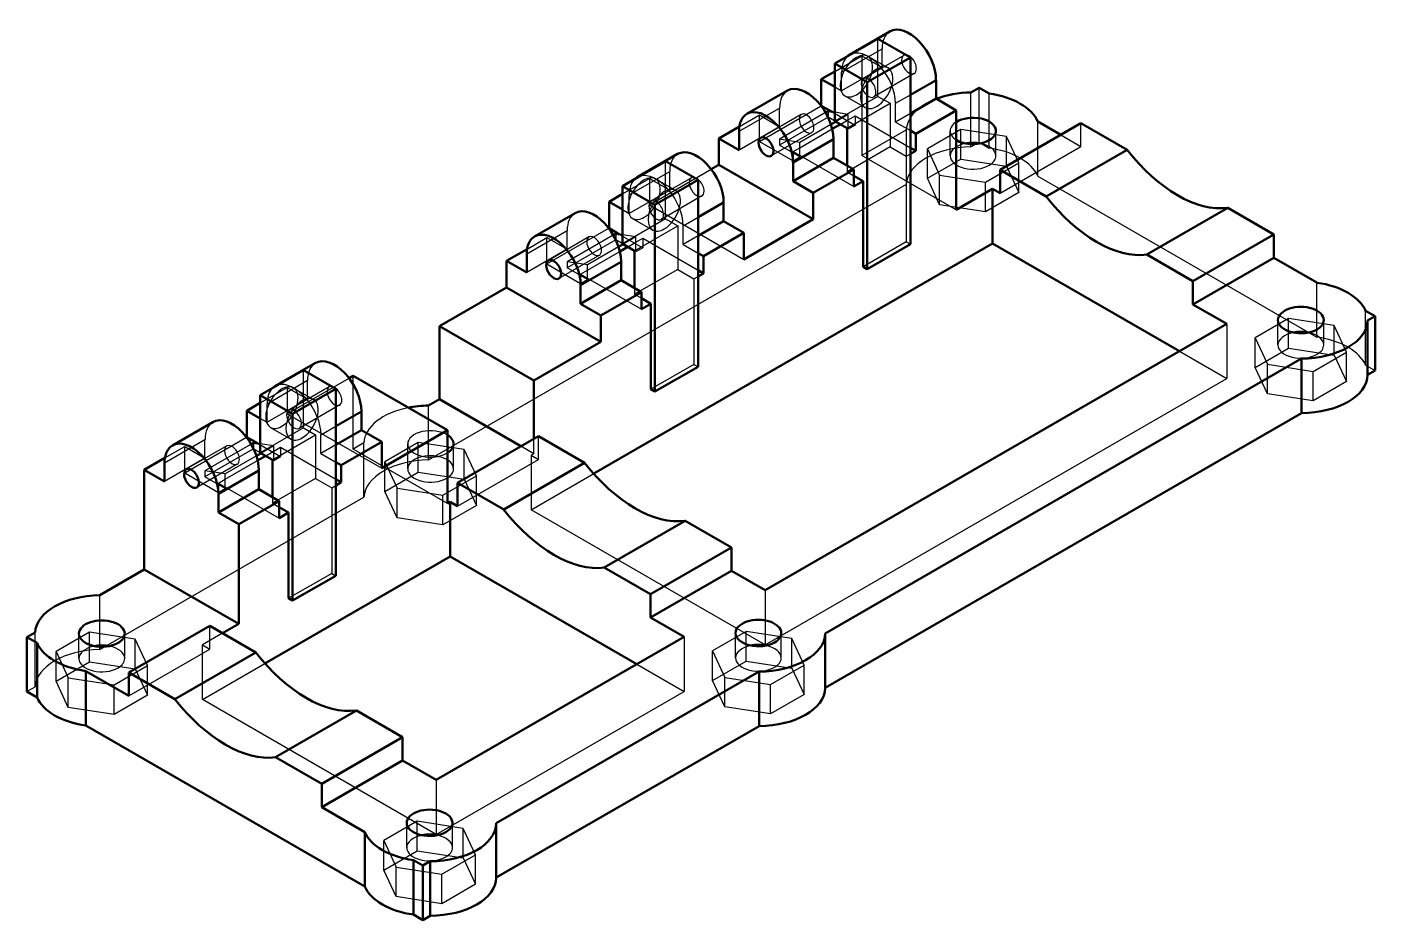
# Model space of a CAD drawing. Header units: millimetres. Extents: x 25 to 584, y 11 to 410.
# Drawn here: x 180.4 to 364.1, y 217.6 to 339.4 of the extents above; entities that cross this region are included whole.
import ezdxf

# ---------------------------------------------------------------- set-up
doc = ezdxf.new("R2010")
doc.units = ezdxf.units.MM
doc.layers.add('hidden', color=7, linetype='Continuous', lineweight=25)
doc.layers.add('part', color=7, linetype='Continuous', lineweight=50)

msp = doc.modelspace()

# ---------------------------------------------------------------- linework, layer by layer
at = {"layer": 'hidden'}
for p, q in [((291.41, 333.24), (296.93, 336.42)), ((296.37, 329.94), (296.37, 337.8)), ((296.93, 333.87), (296.93, 336.42)), ((290.49, 333.34), (294.17, 335.46)), ((294.17, 335.46), (294.17, 321.88)), ((294.17, 335.46), (296.93, 333.87)), ((299.89, 335.53), (294.37, 332.35)), ((294.99, 335.41), (297.75, 333.81)), ((296.93, 333.87), (291.41, 330.69)), ((291.41, 330.69), (291.41, 333.24)), ((301.32, 333.06), (295.8, 329.87)), ((290.49, 331.22), (291.41, 330.69)), ((310.16, 323.68), (310.16, 331.11)), ((296.37, 329.94), (290.49, 326.55)), ((291.87, 330), (294.63, 328.41)), ((292.15, 325.59), (298.03, 328.99)), ((296.37, 329.94), (298.03, 328.99)), ((298.03, 328.99), (298.03, 323.05)), ((298.76, 328.99), (300.79, 330.16)), ((298.76, 326.44), (298.76, 328.99)), ((309.05, 323.04), (309.05, 330.47)), ((311.54, 322.89), (311.54, 330.32)), ((277.44, 325.17), (282.95, 328.35)), ((277.49, 325.83), (280.2, 327.4)), ((280.2, 323.79), (288.62, 328.65)), ((280.2, 323.79), (280.2, 327.4)), ((280.2, 327.4), (282.95, 325.8)), ((285.91, 327.47), (280.4, 324.28)), ((282.95, 325.8), (282.95, 328.35)), ((289.24, 327.72), (282.95, 324.09)), ((289.57, 327.08), (282.95, 323.26)), ((289.57, 327.91), (289.57, 327.08)), ((292.33, 325.49), (289.57, 327.08)), ((290.11, 327.83), (293.25, 326.02)), ((292.33, 327.48), (290.49, 327.77)), ((292.33, 327.48), (290.6, 326.48)), ((292.33, 326.76), (292.33, 327.48)), ((292.33, 326.76), (293.25, 327.29)), ((293.25, 327.29), (300.79, 322.94)), ((293.25, 327.29), (293.25, 326.02)), ((300.79, 327.61), (298.76, 326.44)), ((282.95, 325.8), (277.44, 322.62)), ((289.96, 326.11), (285.71, 323.66)), ((285.71, 322.94), (290.13, 325.49)), ((291.23, 326.12), (292.33, 326.76)), ((292.33, 325.49), (292.33, 326.76)), ((292.33, 325.49), (293.25, 326.02)), ((300.24, 325.38), (294.17, 321.88)), ((298.76, 326.44), (300.79, 325.27)), ((300.24, 317.95), (300.24, 325.38)), ((307.66, 325.42), (303.1, 322.79)), ((313.9, 324.46), (307.66, 325.42)), ((307.66, 321.39), (307.66, 325.42)), ((318.16, 319.06), (318.16, 326.49)), ((324.04, 323.1), (324.04, 326.28)), ((280.2, 323.79), (284.79, 321.13)), ((287.34, 324.99), (281.83, 321.81)), ((282.95, 324.09), (282.95, 323.26)), ((285.71, 323.66), (282.95, 324.09)), ((285.71, 322.94), (285.71, 323.66)), ((306.21, 321.82), (306.21, 325.22)), ((309.05, 323.04), (310.16, 323.68)), ((310.16, 323.68), (311.54, 322.89)), ((312.45, 321.82), (312.45, 325.22)), ((313.9, 320.43), (313.9, 324.46)), ((315.57, 320.86), (313.9, 324.46)), ((321.29, 324.69), (324.04, 323.1)), ((285.71, 321.67), (282.95, 323.26)), ((284.79, 322.41), (285.71, 322.94)), ((284.79, 322.41), (293.06, 317.63)), ((284.79, 322.41), (284.79, 321.13)), ((284.79, 321.13), (285.71, 321.67)), ((285.71, 321.67), (285.71, 322.94)), ((298.03, 323.05), (292.15, 319.65)), ((307.04, 314.45), (294.17, 321.88)), ((298.03, 323.05), (300.23, 321.77)), ((300.23, 321.77), (300.79, 322.09)), ((300.23, 321.77), (300.23, 310.1)), ((303.1, 318.76), (303.1, 322.79)), ((303.1, 322.79), (304.77, 319.19)), ((313.01, 316.73), (324.04, 323.1)), ((265.22, 315.14), (273.64, 320.01)), ((267.43, 313.23), (267.43, 321.09)), ((292.15, 320.5), (292.15, 319.65)), ((303.1, 318.76), (307.66, 321.39)), ((307.66, 321.39), (313.9, 320.43)), ((311.01, 318.22), (315.57, 320.86)), ((313.9, 320.43), (315.57, 316.83)), ((315.57, 316.83), (315.57, 320.86)), ((235.11, 280.35), (300.24, 317.95)), ((261.54, 316.63), (265.22, 318.75)), ((262.46, 316.52), (267.98, 319.71)), ((265.22, 318.75), (265.22, 315.14)), ((265.22, 318.75), (267.98, 317.16)), ((270.94, 318.82), (265.42, 315.64)), ((266.05, 318.69), (268.8, 317.1)), ((267.98, 317.16), (267.98, 319.71)), ((292.15, 319.65), (293.06, 319.12)), ((304.77, 315.16), (303.1, 318.76)), ((304.77, 315.16), (304.77, 319.19)), ((304.77, 319.19), (311.01, 318.22)), ((311.01, 314.19), (311.01, 318.22)), ((318.16, 319.06), (356.21, 297.1)), ((267.98, 317.16), (262.46, 313.98)), ((262.46, 313.98), (262.46, 316.52)), ((272.37, 316.35), (266.85, 313.16)), ((315.57, 316.83), (311.01, 314.19)), ((261.54, 314.51), (262.46, 313.98)), ((265.22, 315.14), (278.09, 307.71)), ((311.01, 314.19), (304.77, 315.16)), ((267.43, 313.23), (261.54, 309.84)), ((262.93, 313.29), (265.68, 311.7)), ((267.43, 313.23), (269.08, 312.28)), ((269.82, 312.28), (271.84, 313.44)), ((248.49, 308.46), (254.01, 311.64)), ((248.54, 309.12), (251.25, 310.68)), ((251.25, 307.08), (259.67, 311.94)), ((251.25, 307.08), (251.25, 310.68)), ((251.25, 310.68), (254.01, 309.09)), ((256.97, 310.76), (251.45, 307.57)), ((254.01, 309.09), (254.01, 311.64)), ((260.29, 311.01), (254.01, 307.38)), ((260.62, 311.2), (260.62, 310.37)), ((261.16, 311.12), (264.3, 309.3)), ((263.38, 310.77), (261.54, 311.06)), ((263.38, 310.77), (261.65, 309.77)), ((263.2, 308.88), (269.08, 312.28)), ((263.38, 310.05), (263.38, 310.77)), ((263.38, 310.05), (264.3, 310.58)), ((264.3, 310.58), (271.84, 306.23)), ((264.3, 310.58), (264.3, 309.3)), ((269.08, 312.28), (269.08, 306.33)), ((269.82, 309.73), (269.82, 312.28)), ((271.84, 310.9), (269.82, 309.73)), ((254.01, 309.09), (248.49, 305.91)), ((260.62, 310.37), (254.01, 306.54)), ((261.01, 309.4), (256.76, 306.95)), ((256.76, 306.23), (261.19, 308.78)), ((263.38, 308.77), (260.62, 310.37)), ((262.28, 309.41), (263.38, 310.05)), ((263.38, 308.77), (263.38, 310.05)), ((263.38, 308.77), (264.3, 309.3)), ((269.82, 309.73), (271.84, 308.56)), ((300.23, 310.1), (294.35, 306.7)), ((300.23, 310.1), (300.79, 309.78)), ((251.25, 307.08), (255.84, 304.42)), ((258.4, 308.28), (252.88, 305.09)), ((254.01, 307.38), (254.01, 306.54)), ((256.76, 306.95), (254.01, 307.38)), ((256.76, 306.23), (256.76, 306.95)), ((256.76, 304.95), (254.01, 306.54)), ((255.84, 305.7), (256.76, 306.23)), ((255.84, 305.7), (264.12, 300.92)), ((255.84, 305.7), (255.84, 304.42)), ((256.76, 304.95), (256.76, 306.23)), ((269.08, 306.33), (263.2, 302.94)), ((269.08, 306.33), (271.29, 305.06)), ((271.29, 305.06), (271.84, 305.38)), ((271.29, 305.06), (271.29, 293.38)), ((255.84, 304.42), (256.76, 304.95)), ((263.2, 303.79), (263.2, 302.94)), ((356.21, 297.1), (356.21, 304.53)), ((263.2, 302.94), (264.12, 302.41)), ((352.34, 299.63), (347.78, 297)), ((358.57, 298.67), (352.34, 299.63)), ((352.34, 295.6), (352.34, 299.63)), ((362.84, 293.27), (362.84, 300.7)), ((343.9, 298.9), (343.9, 291.47)), ((350.89, 296.03), (350.89, 299.43)), ((357.13, 296.03), (357.13, 299.43)), ((358.57, 294.63), (358.57, 298.67)), ((360.24, 295.07), (358.57, 298.67)), ((347.78, 292.96), (347.78, 297)), ((347.78, 297), (349.45, 293.4)), ((337.46, 295.18), (343.9, 291.47)), ((347.78, 292.96), (352.34, 295.6)), ((352.34, 295.6), (358.57, 294.63)), ((355.68, 292.43), (360.24, 295.07)), ((358.57, 294.63), (360.24, 291.03)), ((360.24, 291.03), (360.24, 295.07)), ((218.06, 284.73), (218.06, 292.59)), ((271.29, 293.38), (265.4, 289.99)), ((271.29, 293.38), (271.84, 293.06)), ((349.45, 289.36), (347.78, 292.96)), ((349.45, 289.36), (349.45, 293.4)), ((349.45, 293.4), (355.68, 292.43)), ((355.68, 288.4), (355.68, 292.43)), ((362.84, 293.27), (364.12, 292.53)), ((213.1, 288.02), (218.62, 291.21)), ((215.86, 286.64), (224.28, 291.51)), ((221.58, 290.32), (216.06, 287.14)), ((218.62, 288.66), (218.62, 291.21)), ((224.82, 281.84), (224.82, 291.82)), ((280.99, 255.14), (343.9, 291.47)), ((360.24, 291.03), (355.68, 288.4)), ((212.18, 288.13), (215.86, 290.25)), ((218.62, 288.66), (213.1, 285.48)), ((215.86, 290.25), (215.86, 286.64)), ((215.86, 290.25), (218.62, 288.66)), ((216.68, 290.19), (219.44, 288.6)), ((355.68, 288.4), (349.45, 289.36)), ((213.1, 285.48), (213.1, 288.02)), ((223.01, 287.85), (217.49, 284.66)), ((235.11, 280.35), (235.11, 287.78)), ((212.18, 286.01), (213.1, 285.48)), ((215.86, 286.64), (228.73, 279.21)), ((220.45, 283.78), (222.48, 284.94)), ((199.13, 279.96), (204.64, 283.14)), ((201.89, 278.58), (210.31, 283.44)), ((204.64, 280.59), (204.64, 283.14)), ((218.06, 284.73), (212.18, 281.34)), ((213.56, 284.79), (216.32, 283.2)), ((213.84, 280.38), (219.72, 283.78)), ((218.06, 284.73), (219.72, 283.78)), ((219.72, 283.78), (219.72, 277.83)), ((220.45, 281.23), (220.45, 283.78)), ((249.46, 281.2), (249.46, 283.22)), ((250.1, 280.41), (250.1, 283.59)), ((199.18, 280.62), (201.89, 282.18)), ((201.89, 278.58), (201.89, 282.18)), ((201.89, 282.18), (204.64, 280.59)), ((207.6, 282.26), (202.09, 279.07)), ((210.93, 282.51), (204.64, 278.88)), ((211.26, 281.87), (204.64, 278.05)), ((211.26, 282.7), (211.26, 281.87)), ((214.02, 280.27), (211.26, 281.87)), ((211.8, 282.62), (214.94, 280.8)), ((214.02, 282.27), (212.18, 282.56)), ((214.02, 282.27), (212.29, 281.27)), ((212.92, 280.91), (214.02, 281.55)), ((214.02, 281.55), (214.02, 282.27)), ((214.02, 281.55), (214.94, 282.08)), ((214.02, 280.27), (214.02, 281.55)), ((214.94, 282.08), (222.48, 277.73)), ((214.94, 282.08), (214.94, 280.8)), ((222.48, 282.4), (220.45, 281.23)), ((220.45, 281.23), (222.48, 280.06)), ((226.3, 282.69), (224.82, 281.84)), ((237.69, 274.41), (224.82, 281.84)), ((226.3, 275.26), (226.3, 282.69)), ((233.72, 282.73), (229.16, 280.1)), ((232.27, 279.13), (232.27, 282.53)), ((239.96, 281.77), (233.72, 282.73)), ((233.72, 278.7), (233.72, 282.73)), ((238.51, 279.13), (238.51, 282.53)), ((239.96, 277.73), (239.96, 281.77)), ((241.63, 278.17), (239.96, 281.77)), ((249.46, 281.2), (247.71, 282.21)), ((249.46, 281.2), (249.09, 280.99)), ((204.64, 280.59), (199.13, 277.41)), ((209.03, 279.78), (203.52, 276.59)), ((211.65, 280.9), (207.4, 278.45)), ((207.4, 277.73), (211.82, 280.28)), ((214.02, 280.27), (214.94, 280.8)), ((229.16, 276.06), (229.16, 280.1)), ((229.16, 280.1), (230.83, 276.5)), ((239.07, 274.04), (250.1, 280.41)), ((249.09, 280.99), (249.09, 273.56)), ((249.09, 280.99), (250.1, 280.41)), ((201.89, 278.58), (206.48, 275.92)), ((204.64, 278.88), (204.64, 278.05)), ((207.4, 278.45), (204.64, 278.88)), ((207.4, 276.45), (204.64, 278.05)), ((206.48, 277.2), (207.4, 277.73)), ((207.4, 277.73), (207.4, 278.45)), ((207.4, 276.45), (207.4, 277.73)), ((219.72, 277.83), (213.84, 274.44)), ((219.72, 277.83), (221.92, 276.56)), ((229.16, 276.06), (233.72, 278.7)), ((233.72, 278.7), (239.96, 277.73)), ((237.06, 275.53), (241.63, 278.17)), ((239.96, 277.73), (241.63, 274.14)), ((241.63, 274.14), (241.63, 278.17)), ((249.09, 273.56), (257.62, 278.48)), ((206.48, 277.2), (214.75, 272.42)), ((206.48, 277.2), (206.48, 275.92)), ((206.48, 275.92), (207.4, 276.45)), ((221.92, 276.56), (222.48, 276.88)), ((221.92, 276.56), (221.92, 264.88)), ((230.83, 272.46), (229.16, 276.06)), ((230.83, 272.46), (230.83, 276.5)), ((230.83, 276.5), (237.06, 275.53)), ((190.3, 254.48), (226.3, 275.26)), ((213.84, 275.29), (213.84, 274.44)), ((213.84, 274.44), (214.75, 273.91)), ((237.06, 271.5), (237.06, 275.53)), ((241.63, 274.14), (237.06, 271.5)), ((237.06, 271.5), (230.83, 272.46)), ((280.99, 255.14), (249.09, 273.56)), ((221.92, 264.88), (216.04, 261.49)), ((221.92, 264.88), (222.48, 264.56)), ((190.3, 254.48), (190.3, 261.91)), ((280.99, 262.57), (280.99, 255.14)), ((205.29, 254.53), (205.29, 257.72)), ((181.48, 249.39), (181.48, 256.82)), ((188.91, 256.86), (184.34, 254.22)), ((187.46, 253.26), (187.46, 256.66)), ((195.14, 255.9), (188.91, 256.86)), ((188.91, 252.83), (188.91, 256.86)), ((193.7, 253.26), (193.7, 256.66)), ((195.14, 251.86), (195.14, 255.9)), ((196.81, 252.3), (195.14, 255.9)), ((207.03, 256.71), (204.28, 255.12)), ((269.95, 256.21), (269.95, 248.78)), ((278.4, 256.94), (273.83, 254.3)), ((276.95, 253.34), (276.95, 256.74)), ((284.63, 255.98), (278.4, 256.94)), ((278.4, 252.91), (278.4, 256.94)), ((283.19, 253.34), (283.19, 256.74)), ((284.63, 251.94), (284.63, 255.98)), ((286.3, 252.38), (284.63, 255.98)), ((184.34, 250.19), (184.34, 254.22)), ((184.34, 254.22), (186.01, 250.63)), ((194.26, 248.17), (205.29, 254.53)), ((204.28, 255.12), (205.29, 254.53)), ((204.28, 247.69), (204.28, 255.12)), ((273.83, 250.27), (273.83, 254.3)), ((273.83, 254.3), (275.5, 250.7)), ((184.34, 250.19), (188.91, 252.83)), ((188.91, 252.83), (195.14, 251.86)), ((192.25, 249.66), (196.81, 252.3)), ((195.14, 251.86), (196.81, 248.26)), ((196.81, 248.26), (196.81, 252.3)), ((204.28, 247.69), (212.8, 252.61)), ((263.52, 252.49), (269.95, 248.78)), ((273.83, 250.27), (278.4, 252.91)), ((278.4, 252.91), (284.63, 251.94)), ((281.74, 249.74), (286.3, 252.38)), ((284.63, 251.94), (286.3, 248.34)), ((286.3, 248.34), (286.3, 252.38)), ((186.01, 246.59), (184.34, 250.19)), ((186.01, 246.59), (186.01, 250.63)), ((186.01, 250.63), (192.25, 249.66)), ((275.5, 246.67), (273.83, 250.27)), ((275.5, 246.67), (275.5, 250.7)), ((275.5, 250.7), (281.74, 249.74)), ((180.37, 248.75), (181.48, 249.39)), ((192.25, 245.63), (192.25, 249.66)), ((196.81, 248.26), (192.25, 245.63)), ((236.17, 229.27), (269.95, 248.78)), ((281.74, 245.71), (281.74, 249.74)), ((286.3, 248.34), (281.74, 245.71)), ((192.25, 245.63), (186.01, 246.59)), ((236.17, 229.27), (204.28, 247.69)), ((281.74, 245.71), (275.5, 246.67)), ((236.17, 236.7), (236.17, 229.27)), ((233.58, 231.07), (229.02, 228.43)), ((232.13, 227.47), (232.13, 230.86)), ((239.82, 230.1), (233.58, 231.07)), ((233.58, 227.03), (233.58, 231.07)), ((238.37, 227.47), (238.37, 230.86)), ((239.82, 226.07), (239.82, 230.1)), ((241.49, 226.5), (239.82, 230.1)), ((229.02, 224.4), (229.02, 228.43)), ((229.02, 228.43), (230.69, 224.83)), ((229.02, 224.4), (233.58, 227.03)), ((233.58, 227.03), (239.82, 226.07)), ((236.92, 223.87), (241.49, 226.5)), ((239.82, 226.07), (241.49, 222.47)), ((241.49, 222.47), (241.49, 226.5)), ((230.69, 220.8), (229.02, 224.4)), ((230.69, 220.8), (230.69, 224.83)), ((230.69, 224.83), (236.92, 223.87)), ((236.92, 219.83), (236.92, 223.87)), ((241.49, 222.47), (236.92, 219.83)), ((236.92, 219.83), (230.69, 220.8))]:
    msp.add_line(p, q, dxfattribs=at)
for centre, major_axis, start_param, end_param in [((300.6, 334.3), (-2.6, 4.5), 0, 0.785398), ((293.43, 332.7), (-1.56, -2.7), 3.141593, 6.283185), ((295.09, 331.11), (-2.6, 4.5), 0.141897, 0.785398), ((295.09, 331.11), (-2.6, 4.5), 3.926991, 6.141288), ((293.43, 332.7), (-1.56, -2.7), 0.785398, 3.141593), ((300.6, 334.3), (-0.71, 1.24), 0, 3.141593), ((300.6, 334.3), (-0.71, 1.24), 3.926991, 6.283185), ((296.19, 331.11), (-1.56, -2.7), 3.141593, 6.283185), ((296.19, 331.11), (-1.56, -2.7), 0.785398, 3.141593), ((300.6, 334.3), (-0.71, 1.24), 3.141593, 3.926991), ((295.09, 331.11), (-0.71, 1.24), 0, 3.141593), ((295.09, 331.11), (-0.71, 1.24), 3.926991, 6.283185), ((286.63, 326.23), (-2.6, 4.5), 0, 0.785398), ((293.43, 332.7), (-1.56, -2.7), 0, 0.785398), ((295.09, 331.11), (-0.71, 1.24), 3.141593, 3.926991), ((309.33, 325.22), (9.1, 0), 2.154837, 3.110757), ((286.63, 326.23), (-0.71, 1.24), 0, 3.141593), ((286.63, 326.23), (-0.71, 1.24), 3.926991, 6.283185), ((296.19, 331.11), (-1.56, -2.7), 0, 0.785398), ((286.63, 326.23), (-0.71, 1.24), 3.141593, 3.926991), ((309.33, 325.22), (3.12, 0), 2.398781, 3.141593), ((309.33, 325.22), (3.12, 0), 3.141593, 3.884405), ((309.33, 321.82), (3.12, 0), 1.910633, 3.141593), ((309.33, 321.82), (3.12, 0), 0, 1.230959), ((271.66, 317.58), (-2.6, 4.5), 0, 0.785398), ((309.33, 317.79), (9.1, 0), 1.601632, 3.110757), ((309.33, 321.82), (3.12, 0), 3.141593, 5.497787), ((309.33, 317.79), (9.1, 0), 0.244299, 1.326498), ((309.33, 321.82), (3.12, 0), 5.497787, 6.283185), ((264.49, 315.99), (-1.56, -2.7), 3.141593, 6.283185), ((266.14, 314.4), (-2.6, 4.5), 0.141897, 0.785398), ((266.14, 314.4), (-2.6, 4.5), 3.926991, 6.141288), ((264.49, 315.99), (-1.56, -2.7), 0.785398, 3.141593), ((271.66, 317.58), (-0.71, 1.24), 0, 3.141593), ((271.66, 317.58), (-0.71, 1.24), 3.926991, 6.283185), ((267.24, 314.4), (-1.56, -2.7), 3.141593, 6.283185), ((267.24, 314.4), (-1.56, -2.7), 0.785398, 3.141593), ((271.66, 317.58), (-0.71, 1.24), 3.141593, 3.926991), ((266.14, 314.4), (-0.71, 1.24), 0, 3.141593), ((266.14, 314.4), (-0.71, 1.24), 3.926991, 6.283185), ((257.68, 309.52), (-2.6, 4.5), 0, 0.785398), ((264.49, 315.99), (-1.56, -2.7), 0, 0.785398), ((266.14, 314.4), (-0.71, 1.24), 3.141593, 3.926991), ((257.68, 309.52), (-0.71, 1.24), 0, 3.141593), ((257.68, 309.52), (-0.71, 1.24), 3.926991, 6.283185), ((267.24, 314.4), (-1.56, -2.7), 0, 0.785398), ((257.68, 309.52), (-0.71, 1.24), 3.141593, 3.926991), ((354.01, 296.03), (3.12, 0), 1.910633, 3.141593), ((354.01, 296.03), (3.12, 0), 0, 1.230959), ((354.01, 296.03), (3.12, 0), 3.141593, 5.497787), ((354.01, 292), (9.1, 0), 0.244299, 1.326498), ((354.01, 296.03), (3.12, 0), 5.497787, 6.283185), ((222.29, 289.08), (-2.6, 4.5), 0, 0.785398), ((215.12, 287.49), (-1.56, -2.7), 3.141593, 6.283185), ((216.78, 285.9), (-2.6, 4.5), 3.926991, 6.141288), ((222.29, 289.08), (-0.71, 1.24), 0, 3.141593), ((222.29, 289.08), (-0.71, 1.24), 3.926991, 6.283185), ((216.78, 285.9), (-2.6, 4.5), 0.141897, 0.785398), ((215.12, 287.49), (-1.56, -2.7), 0.785398, 3.141593), ((217.88, 285.9), (-1.56, -2.7), 3.141593, 6.283185), ((217.88, 285.9), (-1.56, -2.7), 0.785398, 3.141593), ((222.29, 289.08), (-0.71, 1.24), 3.141593, 3.926991), ((216.78, 285.9), (-0.71, 1.24), 0, 3.141593), ((216.78, 285.9), (-0.71, 1.24), 3.926991, 6.283185), ((235.39, 282.53), (9.1, 0), 1.913283, 3.110757), ((208.32, 281.02), (-2.6, 4.5), 0, 0.785398), ((215.12, 287.49), (-1.56, -2.7), 0, 0.785398), ((216.78, 285.9), (-0.71, 1.24), 3.141593, 3.926991), ((217.88, 285.9), (-1.56, -2.7), 0, 0.785398), ((235.39, 282.53), (3.12, 0), 0.742812, 3.141593), ((208.32, 281.02), (-0.71, 1.24), 0, 3.141593), ((208.32, 281.02), (-0.71, 1.24), 3.926991, 6.283185), ((235.39, 282.53), (3.12, 0), 3.141593, 5.497787), ((235.39, 282.53), (3.12, 0), 5.497787, 5.540373), ((208.32, 281.02), (-0.71, 1.24), 3.141593, 3.926991), ((235.39, 275.1), (9.1, 0), 1.601632, 3.110757), ((235.39, 279.13), (3.12, 0), 0, 3.141593), ((235.39, 279.13), (3.12, 0), 3.141593, 5.497787), ((235.39, 279.13), (3.12, 0), 5.497787, 6.283185), ((190.58, 249.23), (9.1, 0), 1.601632, 3.110757), ((190.58, 253.26), (3.12, 0), 1.910633, 3.141593), ((190.58, 253.26), (3.12, 0), 0, 1.230959), ((280.07, 253.34), (3.12, 0), 1.910633, 3.141593), ((280.07, 253.34), (3.12, 0), 0, 1.230959), ((190.58, 253.26), (3.12, 0), 3.141593, 5.497787), ((190.58, 253.26), (3.12, 0), 5.497787, 6.283185), ((280.07, 253.34), (3.12, 0), 3.141593, 5.497787), ((280.07, 253.34), (3.12, 0), 5.497787, 6.283185), ((235.25, 227.47), (3.12, 0), 1.910633, 3.141593), ((235.25, 227.47), (3.12, 0), 0, 1.230959), ((235.25, 227.47), (3.12, 0), 3.141593, 5.497787), ((235.25, 227.47), (3.12, 0), 5.497787, 6.283185)]:
    msp.add_ellipse(centre, major_axis=major_axis, ratio=0.57735, start_param=start_param, end_param=end_param, dxfattribs=at)
at = {"layer": 'part'}
for p, q in [((298, 338.8), (292.49, 335.62)), ((290.49, 334.4), (296.37, 337.8)), ((296.37, 337.8), (300.79, 335.25)), ((294.9, 331.86), (300.79, 335.25)), ((300.79, 309.78), (300.79, 335.25)), ((288.65, 332.28), (290.49, 333.34)), ((290.49, 326.55), (290.49, 334.4)), ((290.49, 334.4), (294.9, 331.86)), ((288.65, 328.67), (288.65, 332.28)), ((288.65, 332.28), (290.49, 331.22)), ((294.9, 306.38), (294.9, 331.86)), ((300.79, 330.16), (304.28, 332.17)), ((304.28, 329.63), (304.28, 332.17)), ((310.16, 331.11), (309.05, 330.47)), ((310.16, 331.11), (311.54, 330.32)), ((284.03, 330.73), (278.51, 327.55)), ((304.28, 329.63), (300.79, 327.61)), ((304.28, 329.63), (307.04, 328.03)), ((288.62, 328.65), (288.65, 328.67)), ((288.65, 328.67), (290.11, 327.83)), ((289.57, 327.91), (289.24, 327.72)), ((290.49, 327.77), (289.57, 327.91)), ((301.52, 324.85), (307.04, 328.03)), ((307.04, 314.45), (307.04, 328.03)), ((274.68, 324.21), (277.49, 325.83)), ((290.6, 326.48), (289.96, 326.11)), ((290.13, 325.49), (291.23, 326.12)), ((290.49, 326.55), (292.15, 325.59)), ((292.15, 325.59), (292.15, 320.5)), ((300.79, 325.27), (301.52, 324.85)), ((313.01, 319.91), (324.04, 326.28)), ((318.16, 326.49), (321.29, 324.69)), ((324.04, 326.28), (330.33, 322.65)), ((274.68, 320.6), (274.68, 324.21)), ((274.68, 324.21), (277.44, 322.62)), ((277.44, 322.62), (277.44, 325.17)), ((284.79, 320.92), (290.31, 324.11)), ((290.31, 321.56), (290.31, 324.11)), ((301.52, 322.51), (301.52, 324.85)), ((269.06, 322.09), (263.54, 318.9)), ((290.31, 321.56), (284.79, 318.37)), ((290.31, 321.56), (293.06, 319.97)), ((300.79, 322.94), (301.52, 322.51)), ((300.79, 322.09), (301.52, 322.51)), ((330.33, 322.65), (319.3, 316.28)), ((261.54, 317.69), (267.43, 321.09)), ((267.43, 321.09), (271.84, 318.54)), ((273.64, 320.01), (274.68, 320.6)), ((274.68, 320.6), (287.55, 313.17)), ((284.79, 318.37), (284.79, 320.92)), ((287.55, 316.78), (293.06, 319.97)), ((293.06, 317.63), (293.06, 319.97)), ((313.01, 316.73), (313.01, 319.91)), ((313.01, 319.91), (319.3, 316.28)), ((265.96, 315.14), (271.84, 318.54)), ((271.84, 293.06), (271.84, 318.54)), ((284.79, 318.37), (287.55, 316.78)), ((293.06, 319.12), (294.35, 318.37)), ((293.06, 317.63), (294.35, 318.37)), ((294.35, 306.7), (294.35, 318.37)), ((259.71, 315.57), (261.54, 316.63)), ((261.54, 309.84), (261.54, 317.69)), ((261.54, 317.69), (265.96, 315.14)), ((287.55, 316.78), (287.55, 313.17)), ((312, 317.31), (307.04, 314.45)), ((312, 309.88), (312, 317.31)), ((313.01, 316.73), (312, 317.31)), ((259.71, 311.96), (259.71, 315.57)), ((259.71, 315.57), (261.54, 314.51)), ((265.96, 289.67), (265.96, 315.14)), ((271.84, 313.44), (275.33, 315.46)), ((275.33, 312.91), (275.33, 315.46)), ((344.05, 314.73), (333.01, 308.37)), ((344.05, 314.73), (350.33, 311.1)), ((255.08, 314.02), (249.57, 310.84)), ((275.33, 312.91), (271.84, 310.9)), ((275.33, 312.91), (278.09, 311.32)), ((278.09, 307.71), (287.55, 313.17)), ((259.67, 311.94), (259.71, 311.96)), ((259.71, 311.96), (261.16, 311.12)), ((260.62, 311.2), (260.29, 311.01)), ((261.54, 311.06), (260.62, 311.2)), ((272.57, 308.14), (278.09, 311.32)), ((278.09, 307.71), (278.09, 311.32)), ((339.3, 304.74), (350.33, 311.1)), ((350.33, 307.92), (350.33, 311.1)), ((245.73, 307.5), (248.54, 309.12)), ((257.62, 278.48), (312, 309.88)), ((261.65, 309.77), (261.01, 309.4)), ((261.19, 308.78), (262.28, 309.41)), ((261.54, 309.84), (263.2, 308.88)), ((263.2, 308.88), (263.2, 303.79)), ((294.9, 306.38), (300.79, 309.78)), ((312, 309.88), (337.46, 295.18)), ((245.73, 303.89), (245.73, 307.5)), ((245.73, 307.5), (248.49, 305.91)), ((248.49, 305.91), (248.49, 308.46)), ((255.84, 304.21), (261.36, 307.39)), ((261.36, 304.85), (261.36, 307.39)), ((271.84, 308.56), (272.57, 308.14)), ((272.57, 305.8), (272.57, 308.14)), ((333.01, 308.37), (339.3, 304.74)), ((339.3, 301.55), (350.33, 307.92)), ((356.21, 304.53), (350.33, 307.92)), ((271.84, 306.23), (272.57, 305.8)), ((271.84, 305.38), (272.57, 305.8)), ((294.35, 306.7), (294.9, 306.38)), ((236.59, 298.61), (245.73, 303.89)), ((245.73, 303.89), (258.6, 296.46)), ((261.36, 304.85), (255.84, 301.66)), ((255.84, 301.66), (255.84, 304.21)), ((258.6, 300.07), (264.12, 303.25)), ((261.36, 304.85), (264.12, 303.25)), ((264.12, 300.92), (264.12, 303.25)), ((339.3, 301.55), (339.3, 304.74)), ((255.84, 301.66), (258.6, 300.07)), ((264.12, 302.41), (265.4, 301.66)), ((264.12, 300.92), (265.4, 301.66)), ((265.4, 289.99), (265.4, 301.66)), ((339.3, 301.55), (343.9, 298.9)), ((258.6, 300.07), (258.6, 296.46)), ((364.12, 299.96), (362.84, 300.7)), ((363.11, 299.37), (364.12, 299.96)), ((364.12, 292.53), (364.12, 299.96)), ((236.59, 288.63), (236.59, 298.61)), ((249.46, 291.18), (236.59, 298.61)), ((280.99, 262.57), (343.9, 298.9)), ((363.11, 291.94), (363.11, 299.37)), ((249.46, 291.18), (258.6, 296.46)), ((289.17, 256.68), (354.1, 294.17)), ((354.1, 286.74), (354.1, 294.17)), ((212.18, 289.19), (218.06, 292.59)), ((219.69, 293.59), (214.18, 290.4)), ((218.06, 292.59), (222.48, 290.04)), ((265.96, 289.67), (271.84, 293.06)), ((364.12, 292.53), (363.11, 291.94)), ((224.28, 291.51), (224.82, 291.82)), ((237.69, 284.39), (224.82, 291.82)), ((249.46, 283.22), (249.46, 291.18)), ((212.18, 281.34), (212.18, 289.19)), ((212.18, 289.19), (216.59, 286.64)), ((216.59, 286.64), (222.48, 290.04)), ((222.48, 264.56), (222.48, 290.04)), ((236.59, 288.63), (235.11, 287.78)), ((247.71, 282.21), (236.59, 288.63)), ((265.4, 289.99), (265.96, 289.67)), ((210.34, 287.07), (212.18, 288.13)), ((210.34, 283.46), (210.34, 287.07)), ((210.34, 287.07), (212.18, 286.01)), ((222.48, 284.94), (225.97, 286.96)), ((225.97, 284.41), (225.97, 286.96)), ((354.1, 286.74), (289.17, 249.25)), ((205.72, 285.52), (200.2, 282.34)), ((216.59, 261.17), (216.59, 286.64)), ((210.31, 283.44), (210.34, 283.46)), ((210.34, 283.46), (211.8, 282.62)), ((225.97, 284.41), (222.48, 282.4)), ((225.97, 284.41), (228.73, 282.82)), ((228.73, 279.21), (237.69, 284.39)), ((237.69, 274.41), (237.69, 284.39)), ((239.07, 277.22), (250.1, 283.59)), ((250.1, 283.59), (256.39, 279.96)), ((211.26, 282.7), (210.93, 282.51)), ((212.18, 282.56), (211.26, 282.7)), ((212.29, 281.27), (211.65, 280.9)), ((212.18, 281.34), (213.84, 280.38)), ((223.21, 279.64), (228.73, 282.82)), ((228.73, 279.21), (228.73, 282.82)), ((196.37, 279), (199.18, 280.62)), ((199.13, 277.41), (199.13, 279.96)), ((211.82, 280.28), (212.92, 280.91)), ((213.84, 280.38), (213.84, 275.29)), ((222.48, 280.06), (223.21, 279.64)), ((223.21, 277.3), (223.21, 279.64)), ((256.39, 279.96), (245.36, 273.59)), ((196.37, 265.41), (196.37, 279)), ((196.37, 279), (199.13, 277.41)), ((206.48, 275.71), (212, 278.89)), ((212, 276.35), (212, 278.89)), ((222.48, 277.73), (223.21, 277.3)), ((212, 276.35), (206.48, 273.16)), ((206.48, 273.16), (206.48, 275.71)), ((212, 276.35), (214.75, 274.75)), ((222.48, 276.88), (223.21, 277.3)), ((239.07, 274.04), (239.07, 277.22)), ((239.07, 277.22), (245.36, 273.59)), ((209.24, 271.57), (214.75, 274.75)), ((214.75, 272.42), (214.75, 274.75)), ((214.75, 273.91), (216.04, 273.16)), ((238.06, 274.62), (237.69, 274.41)), ((238.06, 274.62), (238.06, 267.19)), ((239.07, 274.04), (238.06, 274.62)), ((206.48, 273.16), (209.24, 271.57)), ((214.75, 272.42), (216.04, 273.16)), ((216.04, 261.49), (216.04, 273.16)), ((270.1, 272.04), (259.07, 265.67)), ((270.1, 272.04), (276.39, 268.41)), ((209.24, 271.57), (209.24, 257.98)), ((265.36, 262.04), (276.39, 268.41)), ((276.39, 265.23), (276.39, 268.41)), ((212.8, 252.61), (238.06, 267.19)), ((238.06, 267.19), (263.52, 252.49)), ((196.37, 265.41), (190.3, 261.91)), ((209.24, 257.98), (196.37, 265.41)), ((259.07, 265.67), (265.36, 262.04)), ((265.36, 258.86), (276.39, 265.23)), ((276.39, 265.23), (280.99, 262.57)), ((216.59, 261.17), (222.48, 264.56)), ((216.04, 261.49), (216.59, 261.17)), ((265.36, 258.86), (265.36, 262.04)), ((194.26, 251.35), (205.29, 257.72)), ((205.29, 257.72), (211.57, 254.09)), ((209.24, 257.98), (207.03, 256.71)), ((265.36, 258.86), (269.95, 256.21)), ((181.48, 256.82), (180.37, 256.18)), ((180.37, 248.75), (180.37, 256.18)), ((181.75, 255.39), (180.37, 256.18)), ((236.17, 236.7), (269.95, 256.21)), ((289.17, 249.25), (289.17, 256.68)), ((181.75, 247.96), (181.75, 255.39)), ((211.57, 254.09), (200.54, 247.72)), ((188.38, 244.13), (188.38, 251.56)), ((194.26, 248.17), (188.38, 251.56)), ((194.26, 248.17), (194.26, 251.35)), ((194.26, 251.35), (200.54, 247.72)), ((244.35, 230.81), (280.16, 251.48)), ((280.16, 244.05), (280.16, 251.48)), ((180.37, 248.75), (181.75, 247.96)), ((225.29, 246.17), (214.26, 239.8)), ((225.29, 246.17), (231.58, 242.54)), ((188.38, 244.13), (226.42, 222.16)), ((280.16, 244.05), (244.35, 223.38)), ((220.55, 236.17), (231.58, 242.54)), ((231.58, 239.36), (231.58, 242.54)), ((214.26, 239.8), (220.55, 236.17)), ((220.55, 232.99), (231.58, 239.36)), ((231.58, 239.36), (236.17, 236.7)), ((220.55, 232.99), (220.55, 236.17)), ((226.42, 229.59), (220.55, 232.99)), ((244.35, 223.38), (244.35, 230.81)), ((226.42, 222.16), (226.42, 229.59)), ((233.05, 218.34), (233.05, 225.77)), ((234.33, 225.03), (233.05, 225.77)), ((234.33, 225.03), (235.35, 225.61)), ((234.33, 217.6), (234.33, 225.03)), ((235.35, 218.18), (235.35, 225.61)), ((233.05, 218.34), (234.33, 217.6)), ((235.35, 218.18), (234.33, 217.6))]:
    msp.add_line(p, q, dxfattribs=at)
for centre, major_axis, start_param, end_param in [((300.6, 334.3), (-2.6, 4.5), 3.926991, 6.283185), ((295.09, 331.11), (-2.6, 4.5), 0, 0.141897), ((295.09, 331.11), (-2.6, 4.5), 6.141288, 6.283185), ((286.63, 326.23), (-2.6, 4.5), 3.926991, 6.283185), ((309.33, 325.22), (9.1, 0), 1.601632, 2.154837), ((309.33, 325.22), (9.1, 0), 0.244299, 1.326498), ((281.11, 323.05), (-2.6, 4.5), 0, 0.785398), ((281.11, 323.05), (-2.6, 4.5), 3.926991, 6.283185), ((309.33, 325.22), (3.12, 0), 0, 2.398781), ((281.11, 323.05), (-0.71, 1.24), 0, 3.141593), ((281.11, 323.05), (-0.71, 1.24), 3.926991, 6.283185), ((309.33, 325.22), (3.12, 0), 3.884405, 5.497787), ((309.33, 321.82), (3.12, 0), 1.230959, 1.910633), ((309.33, 325.22), (3.12, 0), 5.497787, 6.283185), ((271.66, 317.58), (-2.6, 4.5), 3.926991, 6.283185), ((281.11, 323.05), (-0.71, 1.24), 3.141593, 3.926991), ((337.19, 331.64), (-9.29, 16.1), 1.807386, 2.905003), ((266.14, 314.4), (-2.6, 4.5), 0, 0.141897), ((266.14, 314.4), (-2.6, 4.5), 6.141288, 6.283185), ((326.16, 325.27), (-9.29, 16.1), 1.807386, 2.905003), ((257.68, 309.52), (-2.6, 4.5), 3.926991, 6.283185), ((252.17, 306.33), (-2.6, 4.5), 0, 0.785398), ((252.17, 306.33), (-2.6, 4.5), 3.926991, 6.283185), ((252.17, 306.33), (-0.71, 1.24), 0, 3.141593), ((252.17, 306.33), (-0.71, 1.24), 3.926991, 6.283185), ((252.17, 306.33), (-0.71, 1.24), 3.141593, 3.926991), ((354.01, 299.43), (9.1, 0), 0.244299, 1.326498), ((354.01, 299.43), (3.12, 0), 0, 3.141593), ((354.01, 299.43), (3.12, 0), 3.141593, 5.497787), ((354.01, 296.03), (3.12, 0), 1.230959, 1.910633), ((354.01, 299.43), (9.1, 0), 4.722594, 6.272981), ((354.01, 299.43), (3.12, 0), 5.497787, 6.283185), ((222.29, 289.08), (-2.6, 4.5), 3.926991, 6.283185), ((216.78, 285.9), (-2.6, 4.5), 0, 0.141897), ((216.78, 285.9), (-2.6, 4.5), 6.141288, 6.283185), ((354.01, 292), (-9.1, 0), -4.702184, -3.151797), ((235.39, 282.53), (9.1, 0), 1.601632, 1.913283), ((208.32, 281.02), (-2.6, 4.5), 3.926991, 6.283185), ((235.39, 282.53), (3.12, 0), 0, 0.742812), ((202.8, 277.83), (-2.6, 4.5), 0, 0.785398), ((202.8, 277.83), (-2.6, 4.5), 3.926991, 6.283185), ((235.39, 282.53), (3.12, 0), 5.540373, 6.283185), ((263.24, 288.95), (-9.29, 16.1), 1.807386, 2.905003), ((202.8, 277.83), (-0.71, 1.24), 0, 3.141593), ((202.8, 277.83), (-0.71, 1.24), 3.926991, 6.283185), ((202.8, 277.83), (-0.71, 1.24), 3.141593, 3.926991), ((252.21, 282.58), (-9.29, 16.1), 1.807386, 2.905003), ((190.58, 256.66), (9.1, 0), 1.601632, 3.110757), ((190.58, 256.66), (3.12, 0), 0, 3.141593), ((280.07, 256.74), (3.12, 0), 0, 3.141593), ((190.58, 256.66), (3.12, 0), 3.141593, 5.497787), ((190.58, 256.66), (3.12, 0), 5.497787, 6.283185), ((280.07, 256.74), (3.12, 0), 3.141593, 5.497787), ((280.07, 256.74), (9.1, 0), 4.722594, 6.272981), ((280.07, 256.74), (3.12, 0), 5.497787, 6.283185), ((190.58, 256.66), (9.1, 0), 3.385891, 4.46809), ((190.58, 253.26), (3.12, 0), 1.230959, 1.910633), ((218.43, 263.08), (-9.29, 16.1), 1.807386, 2.905003), ((280.07, 253.34), (3.12, 0), 1.230959, 1.910633), ((280.07, 249.31), (-9.1, 0), -4.702184, -3.151797), ((190.58, 249.23), (9.1, 0), 3.385891, 4.46809), ((207.4, 256.71), (-9.29, 16.1), 1.807386, 2.905003), ((235.25, 230.86), (3.12, 0), 0, 3.141593), ((235.25, 230.86), (3.12, 0), 3.141593, 5.497787), ((235.25, 230.86), (9.1, 0), 4.722594, 6.272981), ((235.25, 230.86), (3.12, 0), 5.497787, 6.283185), ((235.25, 230.86), (9.1, 0), 3.385891, 4.46809), ((235.25, 227.47), (3.12, 0), 1.230959, 1.910633), ((235.25, 223.43), (-9.1, 0), -4.702184, -3.151797), ((235.25, 223.43), (9.1, 0), 3.385891, 4.46809)]:
    msp.add_ellipse(centre, major_axis=major_axis, ratio=0.57735, start_param=start_param, end_param=end_param, dxfattribs=at)

doc.saveas('drawing.dxf')
